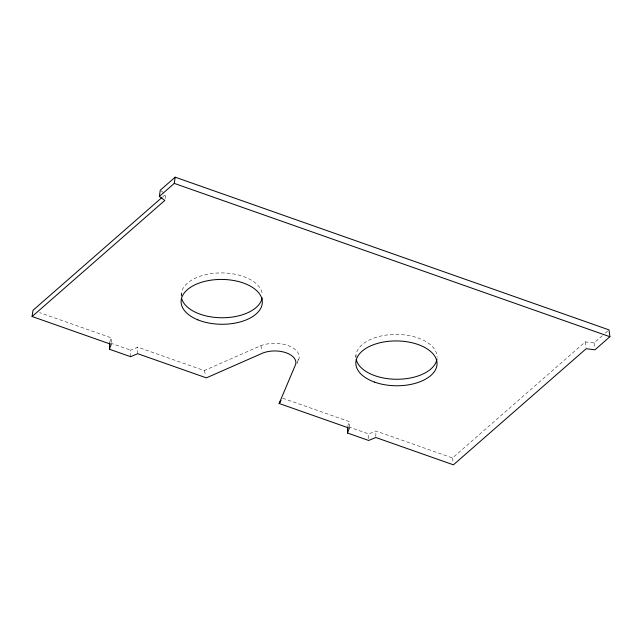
<?xml version="1.0" encoding="UTF-8"?>
<svg xmlns="http://www.w3.org/2000/svg" width="642" height="642" viewBox="0 0 642 642"><rect width="100%" height="100%" fill="white"/><g stroke="black" fill="none" stroke-linecap="round" stroke-linejoin="round"><path stroke-width="0.48" stroke-dasharray="3.21 2.41" d="M111.275 342.523L111.315 337.869L39.603 312.63M130.607 356.687L130.663 350.171L137.789 347.186L204.252 370.578L260.804 345.709A24.34 13.434 0.5 0 1 287.801 345.46A24.34 13.434 0.5 0 1 298.883 359.119L296.965 363.645M137.733 353.702L137.789 347.186M181.341 296.492L181.373 292.768M349.336 427.251L349.384 421.666L282.424 398.096M355.917 357.321L355.933 355.459M368.693 438.622L368.733 433.976L375.859 430.983L452.53 457.971L585.263 341.881L594.075 342.94L602.284 335.758M375.811 436.568L375.859 430.983M165.09 198.643L165.732 194.205L162.715 196.845M109.79 341.913L111.315 337.869M347.555 426.521L349.384 421.666M297.005 362.192L298.883 359.119M605.27 333.15L609.001 329.884M110.408 343.045L130.663 350.171M348.478 426.842L368.733 433.976M161.03 190.802L164.167 193.073M260.804 345.709L262.401 351.174M204.252 370.578L205.849 376.043M594.075 342.94L594.709 347.836M585.263 341.881L586.034 347.747M452.53 457.971L453.172 462.866M355.909 357.409A40.615 22.422 0.5 0 1 395.905 334.418A40.615 22.422 0.5 0 1 437.114 357.249M181.164 295.697A40.615 22.422 0.5 0 1 220.671 272.922A40.615 22.422 0.5 0 1 262.369 294.975"/><path stroke-width="0.96" d="M109.429 349.232L111.259 344.385L32.1 316.514L164.834 200.424L159.344 196.452L160.243 190.241L175.178 177.176L609.001 329.884L609.9 336.729L594.965 349.794L586.162 348.726L453.429 464.824L375.803 437.499L368.677 440.484L347.499 433.029L349.328 428.182L279.142 403.473L295.601 364.495A20.881 11.524 0.5 0 0 286.091 352.771A20.881 11.524 0.5 0 0 262.931 352.996L206.379 377.865L137.733 353.702L130.607 356.687L109.429 349.232L109.485 342.716M347.499 433.029L347.547 427.452M32.1 316.514L32.999 310.303L161.961 197.503M159.344 196.452L174.279 183.395L175.178 177.176M281.019 400.399L279.142 403.473L280.137 401.956M174.279 183.395L609.9 336.729M436.953 359.055A40.615 22.422 0.5 0 1 397.238 379.262A40.615 22.422 0.5 0 1 356.19 359.376M262.169 297.904A40.615 22.422 0.5 0 1 222.87 317.758A40.615 22.422 0.5 0 1 181.662 298.626M374.382 382.046A40.615 22.422 0.5 0 0 437.001 364.736A40.615 22.422 0.5 0 0 377.937 343.285A40.615 22.422 0.5 0 0 374.382 382.046M197.872 319.86A40.615 22.422 0.5 0 0 262.113 304.42A40.615 22.422 0.5 0 0 205.159 281.276A40.615 22.422 0.5 0 0 197.872 319.86"/></g></svg>
